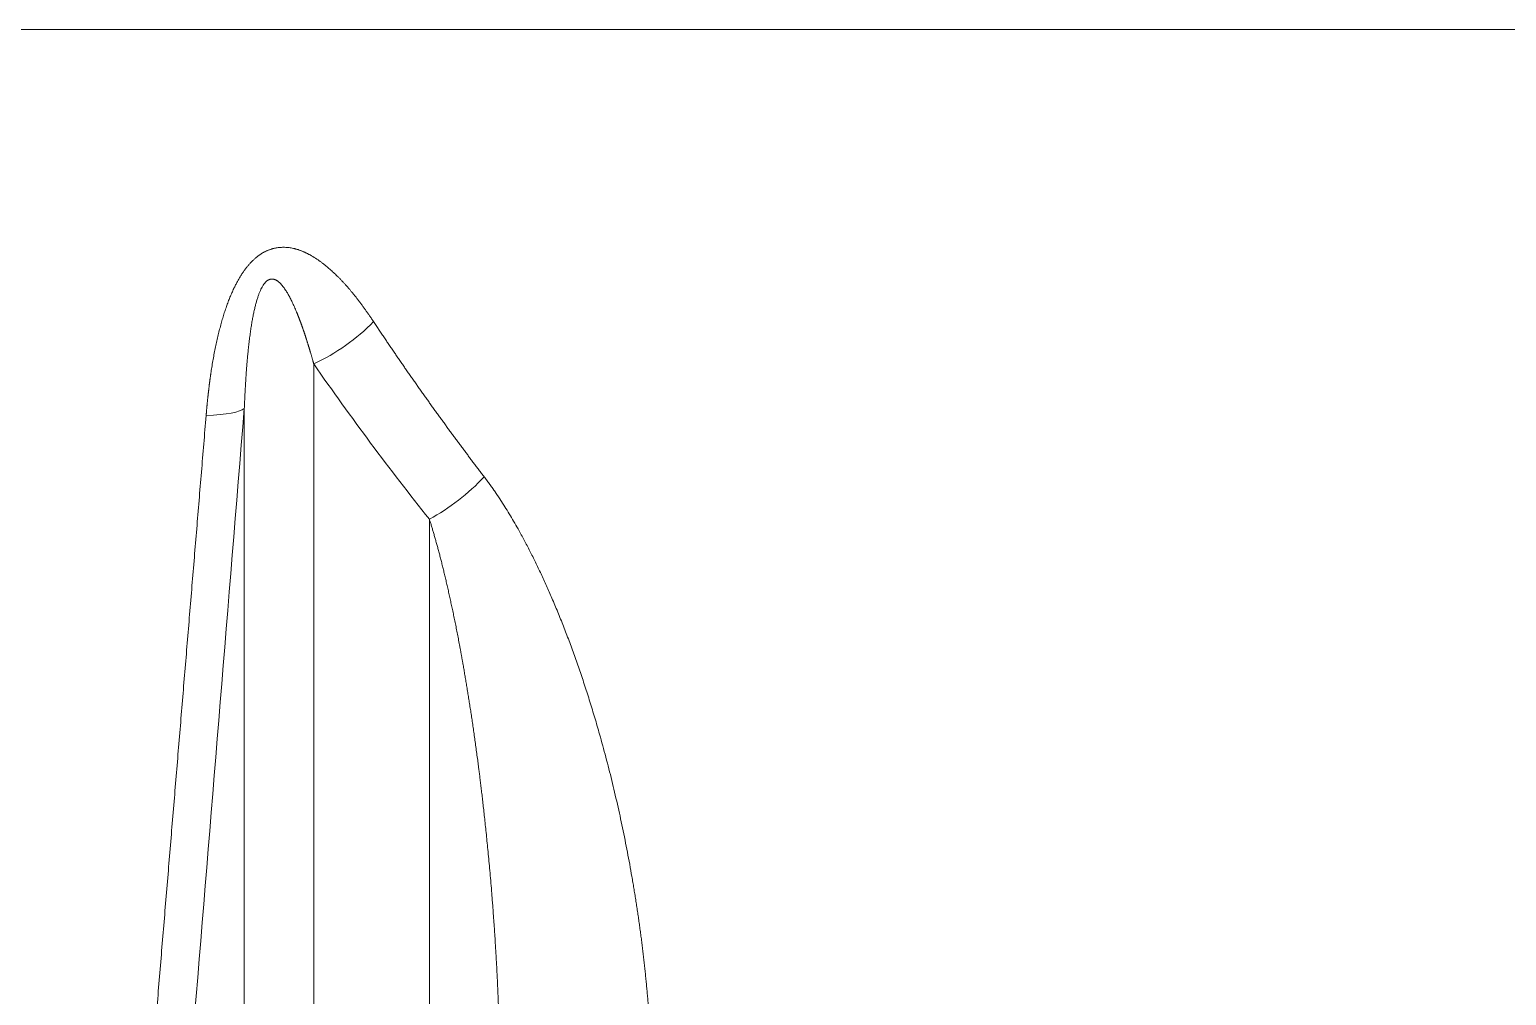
# Model space of a CAD drawing. Header units: millimetres. Extents: x 4664 to 8864, y -38 to 2932.
# Drawn here: x 5287.86 to 5324.28, y 1322.4 to 1346.22 of the extents above; entities that cross this region are included whole.
import ezdxf

# ---------------------------------------------------------------- set-up
doc = ezdxf.new("R2010")
doc.units = ezdxf.units.MM

msp = doc.modelspace()

# ---------------------------------------------------------------- linework, layer by layer
at = {"lineweight": 5}
for p, q in [((5397.37, 1346.224), (5269.819, 1346.224)), ((5294.872, 1298.426), (5294.872, 1337.975)), ((5293.16, 1336.88), (5293.16, 1295.445)), ((5297.722, 1334.147), (5297.722, 1298.426))]:
    msp.add_line(p, q, dxfattribs=at)
for centre, major_axis, ratio, start_param, end_param in [((5294.872, 1339.473), (-2.145, -1.49), 0.498551, 1.237485, 1.943533), ((5333.594, 1396.536), (0, 81.821), 0.677643, 2.368458, 2.437969), ((5290.592, 1337.153), (2.603, -0.213), 0.158189, 5.399922, 6.131418), ((5297.722, 1335.646), (-2.041, -1.63), 0.479988, 1.204739, 1.871135)]:
    msp.add_ellipse(centre, major_axis=major_axis, ratio=ratio, start_param=start_param, end_param=end_param, dxfattribs=at)
for points, knots in [([(5292.218, 1336.7), (5292.219, 1336.708), (5292.22, 1336.725), (5292.222, 1336.751), (5292.225, 1336.776), (5292.227, 1336.802), (5292.229, 1336.827), (5292.231, 1336.852), (5292.233, 1336.877), (5292.236, 1336.902), (5292.238, 1336.927), (5292.24, 1336.951), (5292.243, 1336.976), (5292.245, 1337), (5292.248, 1337.025), (5292.25, 1337.049), (5292.252, 1337.073), (5292.255, 1337.097), (5292.257, 1337.121), (5292.26, 1337.145), (5292.262, 1337.168), (5292.265, 1337.192), (5292.268, 1337.216), (5292.27, 1337.239), (5292.273, 1337.262), (5292.275, 1337.286), (5292.278, 1337.309), (5292.281, 1337.332), (5292.283, 1337.355), (5292.286, 1337.377), (5292.289, 1337.4), (5292.292, 1337.423), (5292.294, 1337.445), (5292.297, 1337.468), (5292.3, 1337.49), (5292.303, 1337.512), (5292.306, 1337.534), (5292.309, 1337.556), (5292.312, 1337.578), (5292.315, 1337.6), (5292.318, 1337.621), (5292.321, 1337.643), (5292.324, 1337.664), (5292.327, 1337.686), (5292.33, 1337.707), (5292.333, 1337.728), (5292.336, 1337.749), (5292.346, 1337.817), (5292.363, 1337.93), (5292.39, 1338.087), (5292.419, 1338.242), (5292.449, 1338.394), (5292.481, 1338.543), (5292.515, 1338.689), (5292.545, 1338.808), (5292.569, 1338.902), (5292.588, 1338.971), (5292.607, 1339.038), (5292.627, 1339.105), (5292.646, 1339.17), (5292.666, 1339.234), (5292.687, 1339.296), (5292.708, 1339.358), (5292.729, 1339.418), (5292.751, 1339.478), (5292.773, 1339.536), (5292.795, 1339.592), (5292.818, 1339.648), (5292.841, 1339.703), (5292.864, 1339.756), (5292.888, 1339.808), (5292.918, 1339.871), (5292.955, 1339.943), (5292.998, 1340.025), (5293.043, 1340.102), (5293.088, 1340.176), (5293.135, 1340.246), (5293.182, 1340.312), (5293.231, 1340.375), (5293.28, 1340.433), (5293.331, 1340.488), (5293.382, 1340.539), (5293.435, 1340.587), (5293.489, 1340.631), (5293.532, 1340.663), (5293.565, 1340.685), (5293.587, 1340.699), (5293.609, 1340.712), (5293.631, 1340.725), (5293.654, 1340.737), (5293.677, 1340.749), (5293.7, 1340.76), (5293.723, 1340.77), (5293.746, 1340.78), (5293.77, 1340.789), (5293.794, 1340.797), (5293.818, 1340.805), (5293.842, 1340.813), (5293.867, 1340.819), (5293.891, 1340.825), (5293.916, 1340.831), (5293.941, 1340.836), (5293.976, 1340.842), (5294.02, 1340.848), (5294.074, 1340.852), (5294.127, 1340.853), (5294.181, 1340.852), (5294.235, 1340.848), (5294.289, 1340.841), (5294.343, 1340.832), (5294.387, 1340.822), (5294.421, 1340.813), (5294.446, 1340.806), (5294.472, 1340.798), (5294.497, 1340.79), (5294.522, 1340.781), (5294.548, 1340.772), (5294.573, 1340.762), (5294.599, 1340.752), (5294.624, 1340.741), (5294.65, 1340.729), (5294.676, 1340.717), (5294.701, 1340.705), (5294.727, 1340.692), (5294.753, 1340.678), (5294.779, 1340.664), (5294.806, 1340.649), (5294.832, 1340.634), (5294.858, 1340.618), (5294.885, 1340.602), (5294.911, 1340.585), (5294.938, 1340.568), (5294.964, 1340.55), (5294.991, 1340.531), (5295.018, 1340.512), (5295.045, 1340.493), (5295.072, 1340.473), (5295.099, 1340.452), (5295.126, 1340.431), (5295.159, 1340.404), (5295.199, 1340.371), (5295.245, 1340.332), (5295.291, 1340.292), (5295.336, 1340.251), (5295.382, 1340.209), (5295.428, 1340.165), (5295.473, 1340.12), (5295.519, 1340.074), (5295.564, 1340.027), (5295.609, 1339.978), (5295.655, 1339.929), (5295.7, 1339.878), (5295.745, 1339.826), (5295.782, 1339.782), (5295.812, 1339.746), (5295.834, 1339.719), (5295.857, 1339.691), (5295.879, 1339.663), (5295.902, 1339.635), (5295.925, 1339.606), (5295.947, 1339.577), (5295.97, 1339.547), (5295.993, 1339.518), (5296.016, 1339.487), (5296.039, 1339.456), (5296.062, 1339.425), (5296.085, 1339.394), (5296.109, 1339.361), (5296.132, 1339.329), (5296.155, 1339.296), (5296.179, 1339.263), (5296.202, 1339.229), (5296.226, 1339.195), (5296.25, 1339.161), (5296.273, 1339.126), (5296.297, 1339.091), (5296.321, 1339.055), (5296.337, 1339.031), (5296.345, 1339.019)], [0, 0, 0, 0, 0.002985, 0.005959, 0.00892, 0.011868, 0.014805, 0.017729, 0.020641, 0.023541, 0.026428, 0.029304, 0.032167, 0.035018, 0.037857, 0.040683, 0.043498, 0.0463, 0.04909, 0.051868, 0.054634, 0.057388, 0.06013, 0.062859, 0.065577, 0.068282, 0.070975, 0.073657, 0.076326, 0.078983, 0.081628, 0.084261, 0.086882, 0.089491, 0.092088, 0.094673, 0.097246, 0.099807, 0.102356, 0.104893, 0.107418, 0.109932, 0.112433, 0.114922, 0.1174, 0.119866, 0.122319, 0.124761, 0.143506, 0.161931, 0.180043, 0.197849, 0.215354, 0.232566, 0.249492, 0.257781, 0.265949, 0.273996, 0.281926, 0.289738, 0.297435, 0.305017, 0.312486, 0.319845, 0.327094, 0.334235, 0.34127, 0.348201, 0.35503, 0.361759, 0.36839, 0.374926, 0.385963, 0.396705, 0.407166, 0.417361, 0.427305, 0.437018, 0.446517, 0.455823, 0.464957, 0.473941, 0.4828, 0.491559, 0.500242, 0.503629, 0.507017, 0.510408, 0.513803, 0.517204, 0.520614, 0.524035, 0.527467, 0.530914, 0.534377, 0.537857, 0.541357, 0.544878, 0.548422, 0.551991, 0.555587, 0.55921, 0.562863, 0.570546, 0.57825, 0.585988, 0.593774, 0.601621, 0.609542, 0.61755, 0.625657, 0.629442, 0.633258, 0.637106, 0.640985, 0.644898, 0.648845, 0.652827, 0.656844, 0.660897, 0.664987, 0.669115, 0.673282, 0.677487, 0.681733, 0.686019, 0.690345, 0.694714, 0.699125, 0.703578, 0.708075, 0.712616, 0.717201, 0.721831, 0.726506, 0.731228, 0.735996, 0.74081, 0.745672, 0.750582, 0.758939, 0.767371, 0.77588, 0.784467, 0.793134, 0.801883, 0.810714, 0.819629, 0.82863, 0.837717, 0.846893, 0.856158, 0.865514, 0.874961, 0.879677, 0.884434, 0.889234, 0.894076, 0.898961, 0.903888, 0.908859, 0.913872, 0.918928, 0.924027, 0.929169, 0.934355, 0.939584, 0.944856, 0.950173, 0.955533, 0.960937, 0.966385, 0.971877, 0.977413, 0.982993, 0.988618, 0.994287, 1, 1, 1, 1]), ([(5294.872, 1337.975), (5294.87, 1337.983), (5294.866, 1337.999), (5294.859, 1338.023), (5294.852, 1338.047), (5294.845, 1338.071), (5294.839, 1338.094), (5294.832, 1338.118), (5294.825, 1338.141), (5294.819, 1338.164), (5294.812, 1338.187), (5294.805, 1338.21), (5294.799, 1338.233), (5294.792, 1338.255), (5294.785, 1338.278), (5294.779, 1338.3), (5294.772, 1338.322), (5294.765, 1338.344), (5294.759, 1338.366), (5294.752, 1338.388), (5294.746, 1338.409), (5294.739, 1338.431), (5294.732, 1338.452), (5294.726, 1338.473), (5294.719, 1338.494), (5294.713, 1338.515), (5294.706, 1338.536), (5294.7, 1338.556), (5294.693, 1338.577), (5294.687, 1338.597), (5294.68, 1338.617), (5294.674, 1338.637), (5294.667, 1338.657), (5294.661, 1338.676), (5294.654, 1338.696), (5294.648, 1338.715), (5294.641, 1338.735), (5294.635, 1338.754), (5294.628, 1338.773), (5294.622, 1338.792), (5294.616, 1338.81), (5294.609, 1338.829), (5294.603, 1338.847), (5294.596, 1338.865), (5294.59, 1338.884), (5294.584, 1338.902), (5294.577, 1338.919), (5294.571, 1338.937), (5294.565, 1338.955), (5294.558, 1338.972), (5294.552, 1338.989), (5294.546, 1339.006), (5294.539, 1339.023), (5294.533, 1339.04), (5294.527, 1339.057), (5294.521, 1339.073), (5294.514, 1339.09), (5294.508, 1339.106), (5294.502, 1339.122), (5294.496, 1339.138), (5294.489, 1339.154), (5294.483, 1339.17), (5294.477, 1339.185), (5294.471, 1339.201), (5294.465, 1339.216), (5294.459, 1339.231), (5294.452, 1339.246), (5294.44, 1339.277), (5294.42, 1339.324), (5294.394, 1339.384), (5294.368, 1339.442), (5294.342, 1339.497), (5294.317, 1339.548), (5294.292, 1339.597), (5294.268, 1339.643), (5294.244, 1339.686), (5294.224, 1339.721), (5294.208, 1339.747), (5294.195, 1339.767), (5294.183, 1339.786), (5294.171, 1339.805), (5294.159, 1339.823), (5294.147, 1339.84), (5294.135, 1339.857), (5294.123, 1339.873), (5294.111, 1339.888), (5294.099, 1339.902), (5294.088, 1339.916), (5294.077, 1339.93), (5294.065, 1339.942), (5294.054, 1339.954), (5294.043, 1339.966), (5294.032, 1339.976), (5294.021, 1339.986), (5294.01, 1339.996), (5293.999, 1340.004), (5293.988, 1340.013), (5293.975, 1340.022), (5293.962, 1340.031), (5293.948, 1340.039), (5293.935, 1340.046), (5293.921, 1340.052), (5293.908, 1340.057), (5293.895, 1340.061), (5293.882, 1340.065), (5293.869, 1340.067), (5293.856, 1340.069), (5293.843, 1340.069), (5293.831, 1340.069), (5293.818, 1340.068), (5293.806, 1340.066), (5293.793, 1340.063), (5293.781, 1340.059), (5293.769, 1340.054), (5293.757, 1340.049), (5293.745, 1340.042), (5293.733, 1340.035), (5293.721, 1340.026), (5293.71, 1340.017), (5293.698, 1340.007), (5293.687, 1339.996), (5293.676, 1339.984), (5293.665, 1339.971), (5293.653, 1339.957), (5293.636, 1339.934), (5293.612, 1339.897), (5293.583, 1339.845), (5293.555, 1339.786), (5293.527, 1339.72), (5293.501, 1339.648), (5293.475, 1339.568), (5293.45, 1339.482), (5293.426, 1339.389), (5293.403, 1339.289), (5293.38, 1339.182), (5293.359, 1339.069), (5293.338, 1338.948), (5293.318, 1338.821), (5293.299, 1338.687), (5293.282, 1338.547), (5293.269, 1338.436), (5293.26, 1338.358), (5293.256, 1338.313), (5293.251, 1338.268), (5293.247, 1338.222), (5293.242, 1338.176), (5293.238, 1338.129), (5293.233, 1338.081), (5293.229, 1338.033), (5293.225, 1337.984), (5293.221, 1337.935), (5293.217, 1337.885), (5293.213, 1337.834), (5293.209, 1337.783), (5293.206, 1337.731), (5293.202, 1337.678), (5293.198, 1337.625), (5293.195, 1337.572), (5293.192, 1337.517), (5293.188, 1337.463), (5293.185, 1337.407), (5293.182, 1337.351), (5293.179, 1337.294), (5293.176, 1337.237), (5293.173, 1337.179), (5293.17, 1337.12), (5293.168, 1337.061), (5293.165, 1337.002), (5293.163, 1336.941), (5293.161, 1336.901), (5293.16, 1336.88)], [0, 0, 0, 0, 0.004557, 0.009091, 0.013601, 0.018088, 0.022551, 0.02699, 0.031406, 0.035798, 0.040167, 0.044512, 0.048834, 0.053132, 0.057407, 0.061658, 0.065885, 0.070089, 0.07427, 0.078427, 0.082561, 0.086671, 0.090757, 0.094821, 0.09886, 0.102877, 0.106869, 0.110839, 0.114784, 0.118707, 0.122606, 0.126481, 0.130334, 0.134162, 0.137968, 0.14175, 0.145508, 0.149243, 0.152955, 0.156643, 0.160308, 0.16395, 0.167568, 0.171163, 0.174735, 0.178284, 0.181809, 0.18531, 0.188789, 0.192244, 0.195676, 0.199085, 0.20247, 0.205832, 0.209171, 0.212487, 0.215779, 0.219048, 0.222295, 0.225517, 0.228717, 0.231894, 0.235047, 0.238178, 0.241285, 0.244369, 0.24743, 0.250468, 0.263568, 0.276172, 0.288282, 0.299898, 0.311022, 0.321656, 0.331803, 0.341463, 0.350641, 0.355405, 0.360062, 0.364612, 0.369056, 0.373395, 0.377627, 0.381755, 0.385779, 0.389698, 0.393515, 0.397229, 0.40084, 0.404351, 0.407761, 0.411072, 0.414285, 0.4174, 0.420419, 0.423344, 0.426174, 0.429742, 0.433194, 0.436534, 0.439766, 0.442893, 0.44592, 0.448852, 0.451693, 0.45445, 0.457129, 0.459736, 0.46228, 0.464768, 0.467208, 0.46961, 0.471983, 0.474338, 0.476683, 0.47903, 0.481388, 0.483768, 0.48618, 0.488632, 0.491133, 0.493693, 0.496319, 0.499018, 0.501796, 0.509925, 0.518848, 0.528646, 0.539381, 0.551099, 0.563836, 0.57762, 0.592472, 0.60841, 0.625448, 0.643599, 0.66287, 0.683271, 0.704809, 0.727488, 0.751314, 0.758423, 0.765636, 0.772953, 0.780375, 0.787901, 0.795532, 0.803267, 0.811107, 0.819051, 0.8271, 0.835254, 0.843513, 0.851876, 0.860345, 0.868918, 0.877597, 0.886381, 0.895269, 0.904264, 0.913363, 0.922568, 0.931877, 0.941293, 0.950814, 0.96044, 0.970172, 0.980009, 0.989952, 1, 1, 1, 1]), ([(5296.345, 1339.019), (5296.356, 1339.004), (5296.377, 1338.972), (5296.408, 1338.925), (5296.44, 1338.877), (5296.471, 1338.83), (5296.503, 1338.783), (5296.534, 1338.736), (5296.566, 1338.689), (5296.598, 1338.642), (5296.629, 1338.595), (5296.661, 1338.548), (5296.693, 1338.501), (5296.724, 1338.455), (5296.756, 1338.408), (5296.788, 1338.361), (5296.819, 1338.315), (5296.851, 1338.268), (5296.883, 1338.222), (5296.914, 1338.175), (5296.946, 1338.129), (5296.978, 1338.083), (5297.01, 1338.036), (5297.042, 1337.99), (5297.073, 1337.944), (5297.105, 1337.898), (5297.137, 1337.852), (5297.169, 1337.806), (5297.201, 1337.76), (5297.233, 1337.714), (5297.265, 1337.668), (5297.297, 1337.622), (5297.329, 1337.577), (5297.361, 1337.531), (5297.393, 1337.486), (5297.425, 1337.44), (5297.457, 1337.395), (5297.489, 1337.349), (5297.521, 1337.304), (5297.553, 1337.258), (5297.585, 1337.213), (5297.617, 1337.168), (5297.649, 1337.123), (5297.681, 1337.078), (5297.713, 1337.033), (5297.745, 1336.988), (5297.777, 1336.943), (5297.809, 1336.898), (5297.842, 1336.853), (5297.874, 1336.808), (5297.906, 1336.764), (5297.938, 1336.719), (5297.97, 1336.675), (5298.003, 1336.63), (5298.035, 1336.586), (5298.067, 1336.541), (5298.099, 1336.497), (5298.132, 1336.452), (5298.164, 1336.408), (5298.196, 1336.364), (5298.229, 1336.32), (5298.261, 1336.276), (5298.293, 1336.232), (5298.326, 1336.188), (5298.358, 1336.144), (5298.39, 1336.1), (5298.423, 1336.056), (5298.455, 1336.013), (5298.488, 1335.969), (5298.52, 1335.925), (5298.552, 1335.882), (5298.585, 1335.838), (5298.617, 1335.795), (5298.65, 1335.751), (5298.682, 1335.708), (5298.715, 1335.665), (5298.747, 1335.621), (5298.78, 1335.578), (5298.812, 1335.535), (5298.845, 1335.492), (5298.877, 1335.449), (5298.91, 1335.406), (5298.943, 1335.363), (5298.975, 1335.32), (5299.008, 1335.277), (5299.04, 1335.235), (5299.062, 1335.206), (5299.073, 1335.192)], [0, 0, 0, 0, 0.012165, 0.024321, 0.036467, 0.048603, 0.06073, 0.072848, 0.084956, 0.097054, 0.109143, 0.121222, 0.133292, 0.145352, 0.157402, 0.169443, 0.181475, 0.193496, 0.205509, 0.217512, 0.229505, 0.241489, 0.253463, 0.265427, 0.277382, 0.289328, 0.301264, 0.31319, 0.325107, 0.337015, 0.348913, 0.360801, 0.37268, 0.384549, 0.396409, 0.408259, 0.4201, 0.431931, 0.443752, 0.455564, 0.467367, 0.47916, 0.490943, 0.502717, 0.514482, 0.526237, 0.537982, 0.549718, 0.561444, 0.573161, 0.584868, 0.596566, 0.608254, 0.619933, 0.631602, 0.643262, 0.654912, 0.666553, 0.678184, 0.689806, 0.701418, 0.713021, 0.724614, 0.736197, 0.747772, 0.759336, 0.770891, 0.782437, 0.793973, 0.8055, 0.817017, 0.828524, 0.840023, 0.851511, 0.86299, 0.87446, 0.88592, 0.897371, 0.908812, 0.920244, 0.931666, 0.943079, 0.954482, 0.965876, 0.97726, 0.988635, 1, 1, 1, 1]), ([(5289.812, 1307.709), (5289.853, 1308.211), (5289.936, 1309.213), (5290.061, 1310.713), (5290.185, 1312.207), (5290.308, 1313.695), (5290.431, 1315.177), (5290.554, 1316.653), (5290.676, 1318.124), (5290.798, 1319.588), (5290.919, 1321.047), (5291.039, 1322.499), (5291.159, 1323.946), (5291.279, 1325.386), (5291.398, 1326.821), (5291.517, 1328.25), (5291.635, 1329.673), (5291.752, 1331.09), (5291.869, 1332.501), (5291.986, 1333.906), (5292.102, 1335.305), (5292.179, 1336.236), (5292.218, 1336.7)], [0, 0, 0, 0, 0.051942, 0.103679, 0.155212, 0.206541, 0.257665, 0.308584, 0.3593, 0.409811, 0.460117, 0.51022, 0.560117, 0.609811, 0.6593, 0.708584, 0.757665, 0.806541, 0.855212, 0.903679, 0.951942, 1, 1, 1, 1]), ([(5299.073, 1335.192), (5299.077, 1335.187), (5299.084, 1335.178), (5299.095, 1335.164), (5299.105, 1335.15), (5299.116, 1335.136), (5299.127, 1335.121), (5299.137, 1335.107), (5299.148, 1335.093), (5299.158, 1335.078), (5299.169, 1335.064), (5299.18, 1335.05), (5299.19, 1335.035), (5299.201, 1335.02), (5299.212, 1335.006), (5299.222, 1334.991), (5299.233, 1334.977), (5299.243, 1334.962), (5299.254, 1334.947), (5299.264, 1334.932), (5299.275, 1334.917), (5299.286, 1334.902), (5299.296, 1334.887), (5299.307, 1334.872), (5299.317, 1334.857), (5299.328, 1334.842), (5299.338, 1334.827), (5299.349, 1334.811), (5299.359, 1334.796), (5299.37, 1334.781), (5299.38, 1334.765), (5299.39, 1334.75), (5299.401, 1334.734), (5299.411, 1334.719), (5299.422, 1334.703), (5299.432, 1334.688), (5299.443, 1334.672), (5299.453, 1334.656), (5299.463, 1334.64), (5299.474, 1334.624), (5299.484, 1334.608), (5299.495, 1334.593), (5299.505, 1334.577), (5299.515, 1334.56), (5299.526, 1334.544), (5299.536, 1334.528), (5299.546, 1334.512), (5299.589, 1334.444), (5299.666, 1334.321), (5299.773, 1334.141), (5299.882, 1333.953), (5299.977, 1333.781), (5300.06, 1333.628), (5300.13, 1333.495), (5300.2, 1333.36), (5300.269, 1333.222), (5300.338, 1333.082), (5300.407, 1332.94), (5300.475, 1332.796), (5300.543, 1332.65), (5300.61, 1332.501), (5300.677, 1332.351), (5300.77, 1332.136), (5300.888, 1331.855), (5301.029, 1331.504), (5301.166, 1331.147), (5301.3, 1330.781), (5301.431, 1330.408), (5301.558, 1330.028), (5301.681, 1329.64), (5301.802, 1329.245), (5301.934, 1328.79), (5302.074, 1328.275), (5302.221, 1327.701), (5302.358, 1327.119), (5302.487, 1326.53), (5302.606, 1325.934), (5302.683, 1325.51), (5302.726, 1325.261), (5302.739, 1325.189), (5302.751, 1325.117), (5302.763, 1325.046), (5302.774, 1324.974), (5302.786, 1324.902), (5302.797, 1324.831), (5302.809, 1324.759), (5302.82, 1324.687), (5302.831, 1324.616), (5302.842, 1324.544), (5302.853, 1324.473), (5302.863, 1324.401), (5302.874, 1324.33), (5302.884, 1324.258), (5302.894, 1324.187), (5302.904, 1324.115), (5302.914, 1324.044), (5302.924, 1323.972), (5302.933, 1323.901), (5302.943, 1323.829), (5302.952, 1323.758), (5302.961, 1323.687), (5302.97, 1323.615), (5302.978, 1323.544), (5302.987, 1323.473), (5302.996, 1323.401), (5303.004, 1323.33), (5303.012, 1323.259), (5303.02, 1323.187), (5303.028, 1323.116), (5303.035, 1323.045), (5303.043, 1322.974), (5303.05, 1322.902), (5303.058, 1322.831), (5303.065, 1322.76), (5303.072, 1322.689), (5303.078, 1322.617), (5303.085, 1322.546), (5303.091, 1322.475), (5303.098, 1322.404), (5303.104, 1322.333), (5303.11, 1322.262), (5303.116, 1322.191), (5303.121, 1322.12), (5303.127, 1322.049), (5303.132, 1321.978), (5303.137, 1321.907), (5303.142, 1321.836), (5303.147, 1321.765), (5303.15, 1321.717), (5303.152, 1321.694)], [0, 0, 0, 0, 0.001322, 0.002647, 0.003973, 0.005302, 0.006632, 0.007965, 0.0093, 0.010636, 0.011975, 0.013316, 0.014659, 0.016005, 0.017352, 0.018701, 0.020053, 0.021406, 0.022762, 0.02412, 0.02548, 0.026842, 0.028207, 0.029573, 0.030942, 0.032313, 0.033685, 0.035061, 0.036438, 0.037817, 0.039199, 0.040583, 0.041969, 0.043357, 0.044748, 0.046141, 0.047535, 0.048933, 0.050332, 0.051734, 0.053137, 0.054543, 0.055952, 0.057362, 0.058775, 0.06019, 0.061608, 0.063027, 0.078032, 0.093455, 0.1093, 0.125573, 0.13638, 0.147294, 0.158316, 0.169445, 0.180685, 0.192034, 0.203495, 0.215068, 0.226754, 0.238554, 0.250469, 0.276958, 0.30377, 0.330914, 0.358396, 0.386224, 0.414403, 0.442942, 0.471845, 0.501119, 0.542073, 0.583224, 0.624587, 0.666176, 0.708006, 0.750091, 0.755083, 0.760071, 0.765055, 0.770035, 0.775011, 0.779983, 0.784951, 0.789915, 0.794876, 0.799832, 0.804784, 0.809733, 0.814678, 0.819619, 0.824556, 0.82949, 0.83442, 0.839346, 0.844268, 0.849187, 0.854102, 0.859014, 0.863922, 0.868826, 0.873727, 0.878625, 0.883519, 0.88841, 0.893297, 0.89818, 0.903061, 0.907938, 0.912812, 0.917682, 0.922549, 0.927413, 0.932274, 0.937131, 0.941985, 0.946837, 0.951685, 0.95653, 0.961372, 0.966211, 0.971046, 0.975879, 0.980709, 0.985536, 0.99036, 0.995182, 1, 1, 1, 1]), ([(5299.434, 1321.874), (5299.434, 1321.89), (5299.433, 1321.921), (5299.431, 1321.969), (5299.429, 1322.018), (5299.427, 1322.067), (5299.426, 1322.116), (5299.424, 1322.167), (5299.422, 1322.217), (5299.42, 1322.269), (5299.418, 1322.321), (5299.416, 1322.374), (5299.413, 1322.427), (5299.411, 1322.481), (5299.409, 1322.535), (5299.406, 1322.59), (5299.404, 1322.646), (5299.401, 1322.702), (5299.399, 1322.759), (5299.396, 1322.816), (5299.393, 1322.874), (5299.39, 1322.933), (5299.387, 1322.992), (5299.384, 1323.052), (5299.381, 1323.112), (5299.378, 1323.173), (5299.374, 1323.235), (5299.371, 1323.297), (5299.367, 1323.36), (5299.364, 1323.423), (5299.36, 1323.487), (5299.356, 1323.552), (5299.352, 1323.617), (5299.348, 1323.683), (5299.344, 1323.749), (5299.34, 1323.816), (5299.335, 1323.884), (5299.331, 1323.952), (5299.326, 1324.02), (5299.321, 1324.09), (5299.317, 1324.16), (5299.312, 1324.23), (5299.307, 1324.301), (5299.301, 1324.373), (5299.296, 1324.445), (5299.291, 1324.518), (5299.285, 1324.591), (5299.28, 1324.665), (5299.274, 1324.74), (5299.268, 1324.815), (5299.262, 1324.89), (5299.256, 1324.967), (5299.245, 1325.102), (5299.229, 1325.292), (5299.207, 1325.535), (5299.186, 1325.768), (5299.164, 1325.992), (5299.143, 1326.207), (5299.122, 1326.412), (5299.102, 1326.608), (5299.082, 1326.794), (5299.062, 1326.972), (5299.043, 1327.14), (5299.025, 1327.299), (5299.007, 1327.449), (5298.99, 1327.59), (5298.974, 1327.721), (5298.959, 1327.844), (5298.944, 1327.957), (5298.931, 1328.062), (5298.915, 1328.184), (5298.896, 1328.327), (5298.874, 1328.491), (5298.852, 1328.652), (5298.83, 1328.811), (5298.807, 1328.967), (5298.785, 1329.119), (5298.763, 1329.269), (5298.74, 1329.416), (5298.718, 1329.56), (5298.696, 1329.702), (5298.674, 1329.84), (5298.652, 1329.975), (5298.63, 1330.108), (5298.608, 1330.238), (5298.587, 1330.365), (5298.565, 1330.489), (5298.546, 1330.597), (5298.529, 1330.691), (5298.515, 1330.771), (5298.501, 1330.849), (5298.486, 1330.928), (5298.472, 1331.005), (5298.458, 1331.082), (5298.443, 1331.158), (5298.429, 1331.233), (5298.414, 1331.308), (5298.4, 1331.382), (5298.386, 1331.456), (5298.371, 1331.528), (5298.357, 1331.6), (5298.342, 1331.672), (5298.328, 1331.742), (5298.313, 1331.812), (5298.299, 1331.882), (5298.284, 1331.95), (5298.27, 1332.018), (5298.255, 1332.086), (5298.241, 1332.152), (5298.226, 1332.218), (5298.212, 1332.283), (5298.197, 1332.348), (5298.183, 1332.412), (5298.169, 1332.475), (5298.154, 1332.538), (5298.14, 1332.6), (5298.125, 1332.661), (5298.111, 1332.722), (5298.097, 1332.781), (5298.082, 1332.841), (5298.068, 1332.899), (5298.054, 1332.957), (5298.04, 1333.014), (5298.026, 1333.071), (5298.011, 1333.127), (5297.997, 1333.182), (5297.983, 1333.236), (5297.969, 1333.29), (5297.955, 1333.344), (5297.941, 1333.396), (5297.927, 1333.448), (5297.913, 1333.499), (5297.899, 1333.55), (5297.885, 1333.6), (5297.871, 1333.649), (5297.858, 1333.698), (5297.844, 1333.745), (5297.83, 1333.793), (5297.816, 1333.839), (5297.803, 1333.885), (5297.789, 1333.931), (5297.776, 1333.975), (5297.762, 1334.019), (5297.749, 1334.063), (5297.735, 1334.105), (5297.726, 1334.133), (5297.722, 1334.147)], [0, 0, 0, 0, 0.003698, 0.007443, 0.011237, 0.015079, 0.01897, 0.022908, 0.026895, 0.030929, 0.035012, 0.039143, 0.043323, 0.04755, 0.051826, 0.056149, 0.060521, 0.064941, 0.069409, 0.073926, 0.07849, 0.083103, 0.087764, 0.092473, 0.09723, 0.102035, 0.106889, 0.111791, 0.116741, 0.121739, 0.126785, 0.131879, 0.137022, 0.142212, 0.147451, 0.152738, 0.158073, 0.163457, 0.168888, 0.174368, 0.179896, 0.185472, 0.191096, 0.196769, 0.202489, 0.208258, 0.214075, 0.21994, 0.225853, 0.231814, 0.237824, 0.243882, 0.249987, 0.270025, 0.289338, 0.307927, 0.325791, 0.34293, 0.359344, 0.375033, 0.389998, 0.404238, 0.417754, 0.430545, 0.442611, 0.453952, 0.464569, 0.47446, 0.483628, 0.49207, 0.499788, 0.513325, 0.526641, 0.539736, 0.552611, 0.565265, 0.577698, 0.58991, 0.601901, 0.613672, 0.625222, 0.636551, 0.64766, 0.658547, 0.669214, 0.679661, 0.689886, 0.699891, 0.706514, 0.713086, 0.719607, 0.726077, 0.732496, 0.738864, 0.745181, 0.751448, 0.757663, 0.763827, 0.769941, 0.776003, 0.782015, 0.787976, 0.793886, 0.799745, 0.805553, 0.811311, 0.817017, 0.822673, 0.828278, 0.833832, 0.839335, 0.844787, 0.850189, 0.855539, 0.860839, 0.866088, 0.871287, 0.876434, 0.881531, 0.886577, 0.891572, 0.896517, 0.901411, 0.906254, 0.911046, 0.915788, 0.920479, 0.92512, 0.929709, 0.934248, 0.938737, 0.943175, 0.947562, 0.951899, 0.956185, 0.96042, 0.964606, 0.96874, 0.972824, 0.976858, 0.980841, 0.984773, 0.988656, 0.992487, 0.996269, 1, 1, 1, 1])]:
    msp.add_open_spline(points, degree=3, knots=knots, dxfattribs=at)
msp.add_open_spline([(5293.16, 1336.88), (5292.369, 1327.217), (5291.577, 1317.554), (5290.784, 1307.889)], degree=3, dxfattribs=at)

doc.saveas('drawing.dxf')
